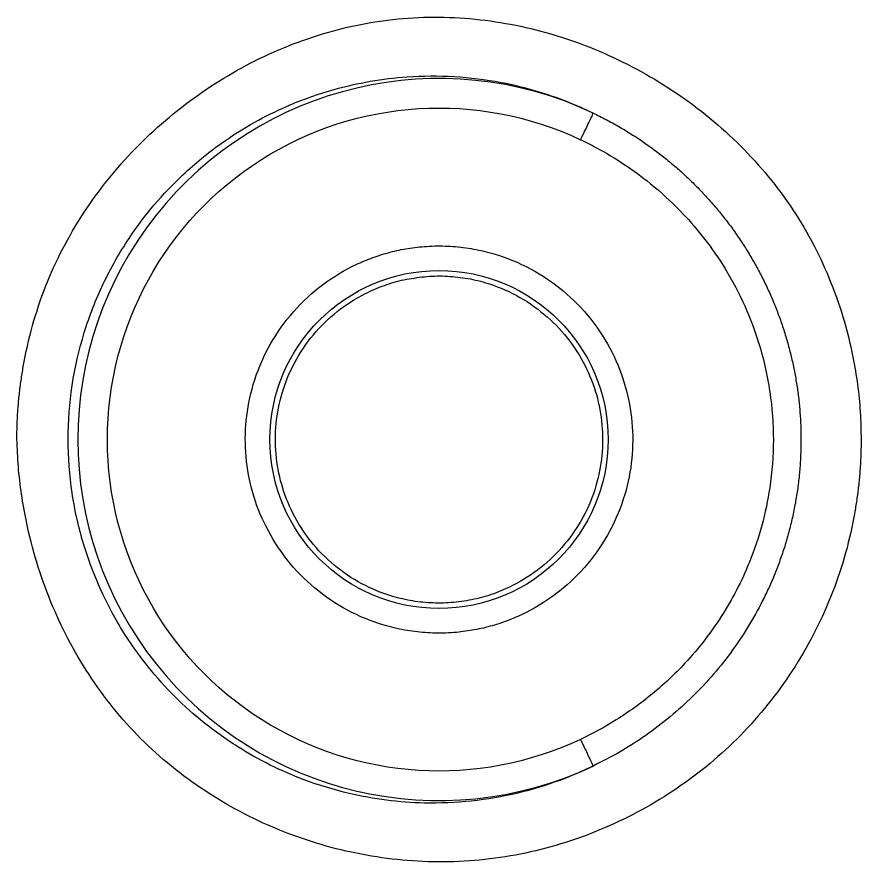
# Model space of a CAD drawing. Header units: centimetres. Extents: x 470464 to 524273, y 49611 to 59074.
# Drawn here: x 488094.501 to 488095.917, y 53989.733 to 53991.152 of the extents above; entities that cross this region are included whole.
import ezdxf

# ---------------------------------------------------------------- set-up
doc = ezdxf.new("R2010")
doc.units = ezdxf.units.CM
doc.header["$MEASUREMENT"] = 0
doc.layers.add('vinç', color=7, linetype='Continuous')

# ---------------------------------------------------------------- blocks, each defined once
blk = doc.blocks.new('fdtrhrghrtsehserhtr')
at = {"color": 2, "linetype": 'Continuous', "lineweight": 25}
blk.add_circle((427556.5383, 71756.4729), 0.2837, dxfattribs=at)
blk.add_arc((427556.5383, 71756.4729), 0.606, 154.7488, 25.2512, dxfattribs=at)
for points, knots in [([(427556.5376, 71755.7646), (427556.5299, 71755.7646), (427556.5144, 71755.7648), (427556.4911, 71755.766), (427556.4679, 71755.7679), (427556.4447, 71755.7707), (427556.4216, 71755.7741), (427556.3831, 71755.7812), (427556.3303, 71755.7944), (427556.2649, 71755.8182), (427556.2025, 71755.8485), (427556.1238, 71755.8973), (427556.0347, 71755.9724), (427555.9466, 71756.0803), (427555.8799, 71756.2024), (427555.8379, 71756.3348), (427555.8243, 71756.473), (427555.8403, 71756.6111), (427555.8825, 71756.7437), (427555.9376, 71756.8462), (427555.9922, 71756.9211), (427556.0538, 71756.9906), (427556.1424, 71757.0657), (427556.245, 71757.1207), (427556.3321, 71757.1516), (427556.3923, 71757.1666), (427556.4458, 71757.1755), (427556.492, 71757.1802), (427556.5229, 71757.1808), (427556.5383, 71757.1811)], [0, 0, 0, 0, 0.0104605, 0.0209165, 0.0313794, 0.0418608, 0.0523723, 0.062925, 0.0945842, 0.1256453, 0.1566724, 0.1881074, 0.2506188, 0.313235, 0.3757557, 0.438074, 0.5003491, 0.5626212, 0.6251119, 0.6877316, 0.7191358, 0.7503108, 0.8129677, 0.8749062, 0.9061355, 0.937472, 0.9584034, 0.979216, 1, 1, 1, 1]), ([(427556.5383, 71757.1811), (427556.546, 71757.181), (427556.5615, 71757.1809), (427556.5848, 71757.1797), (427556.6079, 71757.1778), (427556.6311, 71757.1751), (427556.6542, 71757.1716), (427556.6925, 71757.1647), (427556.7455, 71757.1514), (427556.8113, 71757.1277), (427556.8745, 71757.0977), (427556.9541, 71757.0497), (427557.0444, 71756.9758), (427557.1324, 71756.8674), (427557.1979, 71756.7441), (427557.2388, 71756.6106), (427557.2521, 71756.4718), (427557.2372, 71756.3333), (427557.1965, 71756.2002), (427557.1315, 71756.0773), (427557.044, 71755.9691), (427556.9535, 71755.8963), (427556.8735, 71755.8496), (427556.8102, 71755.8202), (427556.7442, 71755.7968), (427556.6839, 71755.7813), (427556.6302, 71755.7719), (427556.584, 71755.7664), (427556.5531, 71755.7652), (427556.5376, 71755.7646)], [0, 0, 0, 0, 0.010426, 0.020849, 0.03128, 0.04173, 0.052211, 0.062733, 0.094152, 0.125506, 0.156807, 0.188198, 0.250566, 0.312885, 0.375417, 0.437955, 0.500374, 0.562797, 0.625266, 0.687642, 0.749868, 0.812089, 0.843184, 0.87465, 0.905963, 0.937393, 0.958359, 0.979201, 1, 1, 1, 1]), ([(427555.9902, 71756.7314), (427555.9937, 71756.7387), (427556.0009, 71756.7533), (427556.0128, 71756.7747), (427556.0253, 71756.7955), (427556.0387, 71756.8158), (427556.0528, 71756.8355), (427556.0676, 71756.8545), (427556.083, 71756.8729), (427556.0991, 71756.8906), (427556.1159, 71756.9076), (427556.1333, 71756.924), (427556.1514, 71756.9397), (427556.17, 71756.9546), (427556.1892, 71756.9688), (427556.2089, 71756.9822), (427556.229, 71756.9947), (427556.2494, 71757.0065), (427556.2703, 71757.0173), (427556.2914, 71757.0273), (427556.3129, 71757.0365), (427556.3347, 71757.0448), (427556.3568, 71757.0523), (427556.3791, 71757.0589), (427556.4015, 71757.0646), (427556.4242, 71757.0694), (427556.4469, 71757.0734), (427556.4697, 71757.0765), (427556.4926, 71757.0786), (427556.5154, 71757.08), (427556.5307, 71757.0802), (427556.5383, 71757.0802)], [0, 0, 0, 0, 0.035658, 0.071272, 0.106811, 0.142249, 0.17756, 0.212717, 0.24771, 0.2826, 0.317468, 0.352375, 0.387277, 0.42214, 0.456936, 0.491637, 0.526218, 0.560644, 0.594896, 0.629036, 0.663128, 0.697176, 0.731156, 0.765044, 0.798838, 0.832548, 0.866184, 0.899756, 0.933272, 0.966698, 1, 1, 1, 1]), ([(427556.5383, 71757.0802), (427556.5467, 71757.0801), (427556.5635, 71757.0799), (427556.5887, 71757.0783), (427556.6138, 71757.0757), (427556.6387, 71757.072), (427556.6633, 71757.0673), (427556.6877, 71757.0615), (427556.7117, 71757.0549), (427556.7352, 71757.0472), (427556.7583, 71757.0387), (427556.7809, 71757.0293), (427556.8113, 71757.0151), (427556.8488, 71756.9947), (427556.8919, 71756.9662), (427556.9324, 71756.9343), (427556.9699, 71756.8992), (427557.0043, 71756.8611), (427557.0354, 71756.8202), (427557.0633, 71756.7771), (427557.0787, 71756.7466), (427557.0864, 71756.7314)], [0, 0, 0, 0, 0.0368252, 0.0736463, 0.1104326, 0.1471506, 0.1837671, 0.2202506, 0.2565682, 0.2926902, 0.328589, 0.364298, 0.3999193, 0.4753125, 0.5507618, 0.6259848, 0.7007248, 0.7754836, 0.8504513, 0.9253761, 1, 1, 1, 1]), ([(427556.0349, 71756.7103), (427556.0392, 71756.7194), (427556.0437, 71756.7283), (427556.0655, 71756.7689), (427556.0857, 71756.7993), (427556.1227, 71756.845), (427556.138, 71756.8616), (427556.1677, 71756.8904), (427556.1819, 71756.9029), (427556.2117, 71756.9264), (427556.2272, 71756.9375), (427556.2634, 71756.9605), (427556.2843, 71756.972), (427556.3273, 71756.9921), (427556.3493, 71757.0007), (427556.3999, 71757.0169), (427556.4289, 71757.0236), (427556.4849, 71757.0319), (427556.5117, 71757.0339), (427556.5656, 71757.0338), (427556.5926, 71757.0318), (427556.6405, 71757.0246), (427556.6616, 71757.0202), (427556.7033, 71757.0088), (427556.7239, 71757.0019), (427556.776, 71756.9808), (427556.8066, 71756.9649), (427556.8634, 71756.9283), (427556.8897, 71756.9079), (427556.9323, 71756.8683), (427556.9493, 71756.8502), (427556.981, 71756.8118), (427556.9957, 71756.7914), (427557.021, 71756.7509), (427557.032, 71756.7308), (427557.0416, 71756.7103)], [0, 0, 0, 0, 0.150352, 0.150352, 0.687975, 0.687975, 1.023989, 1.023989, 1.306849, 1.306849, 1.589708, 1.589708, 1.943282, 1.943282, 2.296857, 2.296857, 2.738824, 2.738824, 3.141593, 3.141593, 3.544361, 3.544361, 3.866576, 3.866576, 4.18879, 4.18879, 4.704334, 4.704334, 5.197338, 5.197338, 5.569962, 5.569962, 5.942586, 5.942586, 6.283185, 6.283185, 6.283185, 6.283185]), ([(427556.2146, 71756.4438), (427556.2142, 71756.4496), (427556.2133, 71756.4613), (427556.2132, 71756.4788), (427556.2139, 71756.4963), (427556.2156, 71756.5136), (427556.2183, 71756.5309), (427556.2219, 71756.548), (427556.2306, 71756.5807), (427556.2496, 71756.6274), (427556.2871, 71756.6826), (427556.3348, 71756.7293), (427556.3896, 71756.7642), (427556.4485, 71756.7873), (427556.509, 71756.7984), (427556.5706, 71756.7983), (427556.6326, 71756.786), (427556.6928, 71756.7615), (427556.748, 71756.724), (427556.7947, 71756.6764), (427556.8241, 71756.6301), (427556.8415, 71756.5913), (427556.8513, 71756.5623), (427556.8584, 71756.5325), (427556.8608, 71756.5122), (427556.862, 71756.502)], [0, 0, 0, 0, 0.017281, 0.034439, 0.051523, 0.068584, 0.085672, 0.102838, 0.120131, 0.185084, 0.250089, 0.315041, 0.380046, 0.440004, 0.500014, 0.559972, 0.619983, 0.684935, 0.74994, 0.814892, 0.879897, 0.910049, 0.939936, 0.96983, 1, 1, 1, 1]), ([(427556.2649, 71756.4483), (427556.2644, 71756.4541), (427556.2636, 71756.4656), (427556.2637, 71756.4828), (427556.2649, 71756.5), (427556.2671, 71756.517), (427556.2704, 71756.534), (427556.2781, 71756.5632), (427556.2945, 71756.6034), (427556.3261, 71756.65), (427556.3664, 71756.6895), (427556.4127, 71756.7189), (427556.4624, 71756.7385), (427556.5136, 71756.7479), (427556.5655, 71756.7478), (427556.6179, 71756.7374), (427556.6688, 71756.7167), (427556.7154, 71756.685), (427556.7549, 71756.6448), (427556.7813, 71756.6033), (427556.7977, 71756.5649), (427556.8074, 71756.5317), (427556.8103, 71756.5089), (427556.8117, 71756.4974)], [0, 0, 0, 0, 0.020146, 0.040137, 0.06005, 0.079967, 0.099968, 0.120131, 0.185081, 0.250093, 0.315044, 0.380056, 0.440012, 0.500029, 0.559985, 0.620002, 0.684952, 0.749965, 0.814915, 0.879927, 0.920045, 0.959855, 1, 1, 1, 1]), ([(427555.9793, 71756.2167), (427555.9783, 71756.2188), (427555.9774, 71756.221), (427555.9664, 71756.247), (427555.9578, 71756.2716), (427555.9395, 71756.3367), (427555.9323, 71756.378), (427555.9276, 71756.4455), (427555.9274, 71756.4718), (427555.9305, 71756.5246), (427555.9338, 71756.551), (427555.9427, 71756.5978), (427555.9477, 71756.6184), (427555.9599, 71756.6588), (427555.9669, 71756.6786), (427555.9798, 71756.7093), (427555.9848, 71756.7204), (427555.9902, 71756.7314)], [25.743657, 25.743657, 25.743657, 25.743657, 25.812728, 25.812728, 26.578117, 26.578117, 27.802739, 27.802739, 28.581804, 28.581804, 29.360869, 29.360869, 29.984121, 29.984121, 30.607373, 30.607373, 30.967106, 30.967106, 30.967106, 30.967106]), ([(427555.9902, 71756.7314), (427555.9909, 71756.731), (427555.9926, 71756.7302), (427555.9978, 71756.7278), (427556.0012, 71756.7262), (427556.0093, 71756.7224), (427556.014, 71756.7201), (427556.0241, 71756.7154), (427556.0295, 71756.7128), (427556.0349, 71756.7103)], [0, 0, 0, 0, 0.25, 0.25, 0.5, 0.5, 0.75, 0.75, 1, 1, 1, 1]), ([(427557.0893, 71756.7254), (427557.0894, 71756.7252), (427557.0895, 71756.725), (427557.0987, 71756.7057), (427557.1067, 71756.6862), (427557.1208, 71756.6463), (427557.1268, 71756.6259), (427557.1379, 71756.5795), (427557.1425, 71756.5533), (427557.148, 71756.5007), (427557.1491, 71756.4745), (427557.1475, 71756.4059), (427557.1421, 71756.3635), (427557.1264, 71756.2964), (427557.1187, 71756.2711), (427557.1022, 71756.2272), (427557.0939, 71756.2083), (427557.0755, 71756.1712), (427557.0653, 71756.153), (427557.0404, 71756.1135), (427557.0251, 71756.0924), (427556.9946, 71756.0554), (427556.9797, 71756.0392), (427556.9481, 71756.0084), (427556.9313, 71755.9938), (427556.8919, 71755.9629), (427556.8688, 71755.9473), (427556.8243, 71755.9214), (427556.8031, 71755.9107), (427556.7599, 71755.8919), (427556.7377, 71755.8837), (427556.6865, 71755.8682), (427556.6574, 71755.8616), (427556.598, 71755.8528), (427556.5678, 71755.8506), (427556.5377, 71755.8506)], [6.747696, 6.747696, 6.747696, 6.747696, 6.754683, 6.754683, 7.378782, 7.378782, 8.002881, 8.002881, 8.783005, 8.783005, 9.563129, 9.563129, 10.810792, 10.810792, 11.590581, 11.590581, 12.200149, 12.200149, 12.809718, 12.809718, 13.571678, 13.571678, 14.222637, 14.222637, 14.873596, 14.873596, 15.687295, 15.687295, 16.381775, 16.381775, 17.076254, 17.076254, 17.944354, 17.944354, 18.829352, 18.829352, 18.829352, 18.829352]), ([(427557.0416, 71756.7103), (427557.047, 71756.7128), (427557.0524, 71756.7154), (427557.0625, 71756.7201), (427557.0672, 71756.7224), (427557.0754, 71756.7262), (427557.0788, 71756.7278), (427557.084, 71756.7302), (427557.0857, 71756.731), (427557.0864, 71756.7314)], [0, 0, 0, 0, 0.25, 0.25, 0.5, 0.5, 0.75, 0.75, 1, 1, 1, 1]), ([(427556.5383, 71755.9163), (427556.3477, 71755.9163), (427556.1703, 71756.0139), (427555.9662, 71756.3358), (427555.9536, 71756.5379), (427556.0349, 71756.7103)], [0, 0, 0, 0, 0.5, 0.5, 1, 1, 1, 1]), ([(427557.0416, 71756.7103), (427557.123, 71756.5379), (427557.1104, 71756.3358), (427556.9063, 71756.0139), (427556.7289, 71755.9163), (427556.5383, 71755.9163)], [0, 0, 0, 0, 0.5, 0.5, 1, 1, 1, 1]), ([(427556.862, 71756.502), (427556.8624, 71756.4961), (427556.8633, 71756.4844), (427556.8634, 71756.4669), (427556.8627, 71756.4495), (427556.8609, 71756.4321), (427556.8583, 71756.4149), (427556.8547, 71756.3977), (427556.8459, 71756.3651), (427556.8269, 71756.3183), (427556.7895, 71756.2632), (427556.7418, 71756.2164), (427556.6869, 71756.1816), (427556.6281, 71756.1584), (427556.5676, 71756.1473), (427556.506, 71756.1474), (427556.444, 71756.1597), (427556.3838, 71756.1842), (427556.3286, 71756.2217), (427556.2818, 71756.2693), (427556.2525, 71756.3156), (427556.2351, 71756.3545), (427556.2253, 71756.3835), (427556.2181, 71756.4133), (427556.2158, 71756.4336), (427556.2146, 71756.4438)], [0, 0, 0, 0, 0.017281, 0.034439, 0.051523, 0.068584, 0.085672, 0.102838, 0.120131, 0.185084, 0.250089, 0.315041, 0.380046, 0.440004, 0.500014, 0.559972, 0.619983, 0.684935, 0.74994, 0.814892, 0.879897, 0.910049, 0.939936, 0.96983, 1, 1, 1, 1]), ([(427556.8117, 71756.4974), (427556.8121, 71756.4917), (427556.813, 71756.4802), (427556.8128, 71756.4629), (427556.8117, 71756.4458), (427556.8095, 71756.4287), (427556.8061, 71756.4118), (427556.7985, 71756.3826), (427556.7821, 71756.3423), (427556.7504, 71756.2957), (427556.7102, 71756.2562), (427556.6639, 71756.2268), (427556.6141, 71756.2072), (427556.563, 71756.1979), (427556.511, 71756.198), (427556.4587, 71756.2084), (427556.4078, 71756.229), (427556.3612, 71756.2607), (427556.3217, 71756.3009), (427556.2953, 71756.3425), (427556.2789, 71756.3808), (427556.2692, 71756.414), (427556.2663, 71756.4368), (427556.2649, 71756.4483)], [0, 0, 0, 0, 0.020146, 0.040137, 0.06005, 0.079967, 0.099968, 0.120131, 0.185081, 0.250093, 0.315044, 0.380056, 0.440012, 0.500029, 0.559985, 0.620002, 0.684952, 0.749965, 0.814915, 0.879927, 0.920045, 0.959855, 1, 1, 1, 1]), ([(427556.5377, 71755.8506), (427556.4775, 71755.8506), (427556.4165, 71755.8598), (427556.3308, 71755.8863), (427556.3036, 71755.8968), (427556.2507, 71755.9219), (427556.2251, 71755.9365), (427556.1811, 71755.9657), (427556.1623, 71755.9798), (427556.1267, 71756.01), (427556.1099, 71756.026), (427556.0749, 71756.0632), (427556.0572, 71756.0848), (427556.0282, 71756.1256), (427556.0164, 71756.1444), (427555.9959, 71756.181), (427555.9872, 71756.1986), (427555.9793, 71756.2167)], [18.829352, 18.829352, 18.829352, 18.829352, 20.599349, 20.599349, 21.458282, 21.458282, 22.317214, 22.317214, 23.00436, 23.00436, 23.691507, 23.691507, 24.507361, 24.507361, 25.160044, 25.160044, 25.743657, 25.743657, 25.743657, 25.743657])]:
    blk.add_open_spline(points, degree=3, knots=knots, dxfattribs=at)
blk.add_open_spline([(427557.0864, 71756.7314), (427557.0874, 71756.7294), (427557.0884, 71756.7274), (427557.0893, 71756.7254)], degree=3, dxfattribs=at)
blk = doc.blocks.new('K')
at = {"layer": 'vinç', "color": 0, "rotation": 270}
blk.add_blockref('fdtrhrghrtsehserhtr', (416338.7363, 473046.981), dxfattribs=at)

msp = doc.modelspace()

# ---------------------------------------------------------------- block references
msp.add_blockref('K', (0, 8500))

doc.saveas('drawing.dxf')
